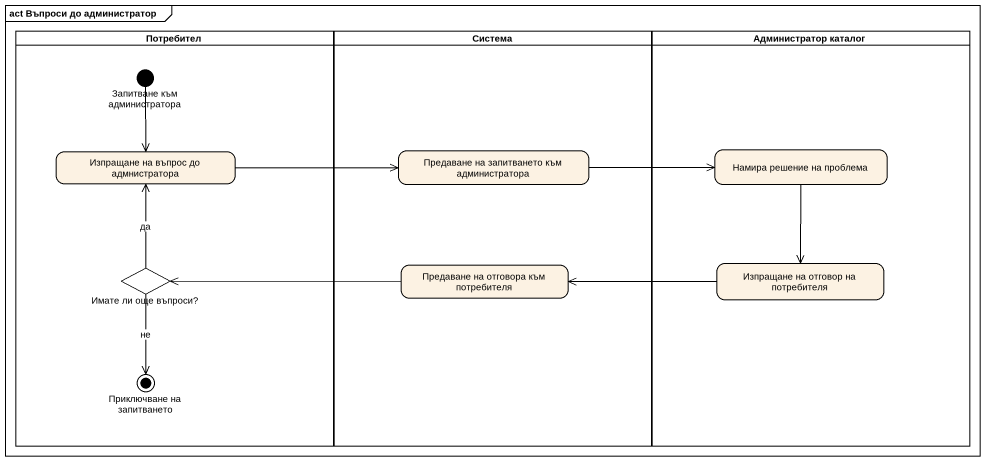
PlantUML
@startuml
mainframe act Въпроси до администратор
hide empty description
state Потребител <<partition>> {
  state "Запитване към администратора" as Запитване_към_администратора <<start>>
  state "Изпращане на въпрос до адмнистратора" as Изпращане_на_въпрос_до
  state "Имате ли още въпроси?" as Имате_ли_още_въпроси <<choice>>
  state "Приключване на запитването" as Приключване_на_запитването <<end>>
}
state Система <<partition>> {
  state "Предаване на запитването към администратора" as Предаване_на_запитването
  state "Предаване на отговора към потребителя" as Предаване_на_отговора_към
}
state "Администратор каталог" as Администратор_каталог <<partition>> {
  state "Намира решение на проблема" as Намира_решение_на_проблема
  state "Изпращане на отговор на потребителя" as Изпращане_на_отговор_на
}
Запитване_към_администратора --> Изпращане_на_въпрос_до
Изпращане_на_въпрос_до -right-> Предаване_на_запитването
Предаване_на_запитването -right-> Намира_решение_на_проблема
Намира_решение_на_проблема --> Изпращане_на_отговор_на
Имате_ли_още_въпроси -up-> Изпращане_на_въпрос_до : да
Имате_ли_още_въпроси --> Приключване_на_запитването : не
Предаване_на_отговора_към -left-> Имате_ли_още_въпроси
Изпращане_на_отговор_на -left-> Предаване_на_отговора_към
@enduml
